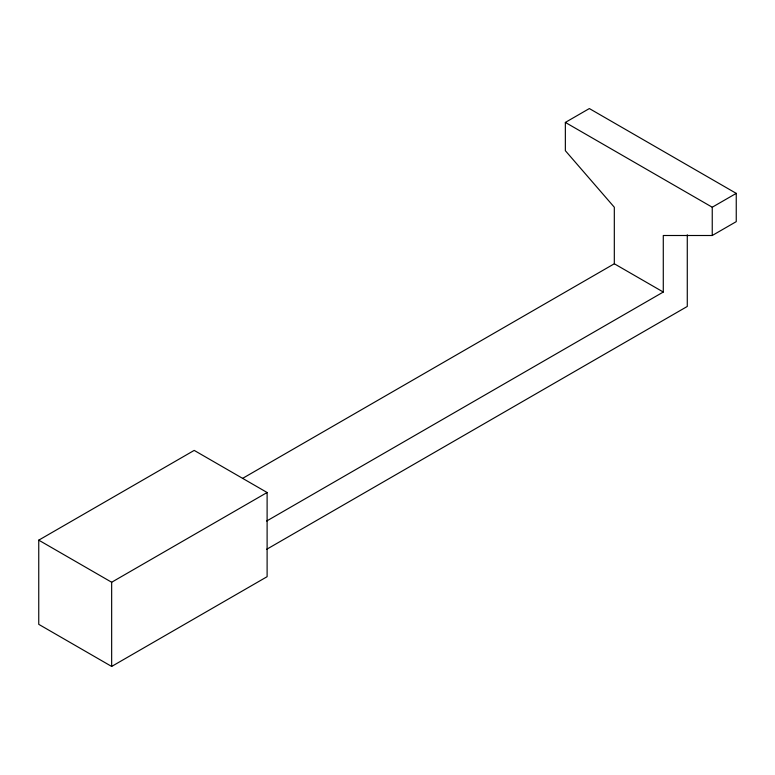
<?xml version="1.0" encoding="UTF-8"?>
<svg xmlns="http://www.w3.org/2000/svg" width="775" height="775" viewBox="0 0 775 775"><rect width="100%" height="100%" fill="white"/><g stroke="black" fill="none" stroke-linecap="round" stroke-linejoin="round"><path stroke-width="1.16" d="M242.798 478.262L614.313 263.771L614.313 207.235L565.353 150.689L565.353 122.421L589.349 108.558L736.25 193.372L736.25 221.64L712.244 235.503L663.284 235.503L663.284 292.039L266.648 521.033M38.75 540.156L194.196 450.401L267.113 492.503L267.113 576.687L111.658 666.442L38.75 624.34L38.75 540.156L111.658 582.248L267.113 492.503M565.353 122.421L712.244 207.225L736.25 193.372M266.648 549.31L687.28 306.454L687.28 234.786M614.313 263.771L663.284 292.039M712.244 207.225L712.244 235.503M111.658 582.248L111.658 666.442"/></g></svg>
